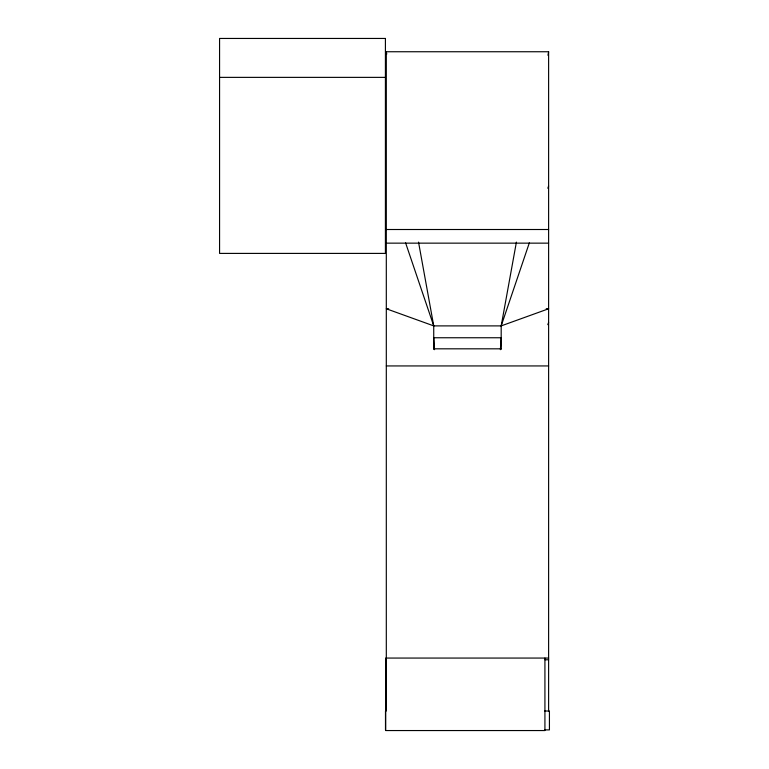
<?xml version="1.0" encoding="UTF-8"?>
<svg xmlns="http://www.w3.org/2000/svg" width="769" height="769" viewBox="0 0 769 769"><rect width="100%" height="100%" fill="white"/><g stroke="black" fill="none" stroke-linecap="round" stroke-linejoin="round"><path stroke-width="1.15" d="M500.398 349.684L501.186 337.754L433.735 337.754L434.523 349.684M501.186 349.222L501.186 325.893L516.403 242.129M547.951 55.281L548.614 51.744L386.307 51.744L386.307 711.017M388.691 308.773L386.307 308.773L433.735 325.893L501.186 325.893L529.341 242.86M547.845 188.251L548.614 185.983M547.797 324.662L548.614 322.413M501.186 325.893L548.614 308.773L546.23 308.773M219.569 77.371L385.413 77.371M386.307 229.508L548.614 229.508M386.307 243.148L548.614 243.148M433.735 348.818L501.186 348.818M386.307 365.938L548.614 365.938M548.614 658.062L385.663 658.062L385.663 730.55L544.923 730.55L544.923 658.062M545.038 659.783L548.614 659.783M544.644 711.017L549.431 711.017L549.431 729.896L544.644 729.896M405.59 242.86L433.735 325.893L433.735 349.222M386.307 51.744L386.759 54.099M418.528 242.129L433.735 325.893M548.614 51.744L548.614 711.017M385.49 711.017L385.49 729.896M385.413 38.45L219.569 38.45L219.569 253.405L385.413 253.405L385.413 38.45"/></g></svg>
